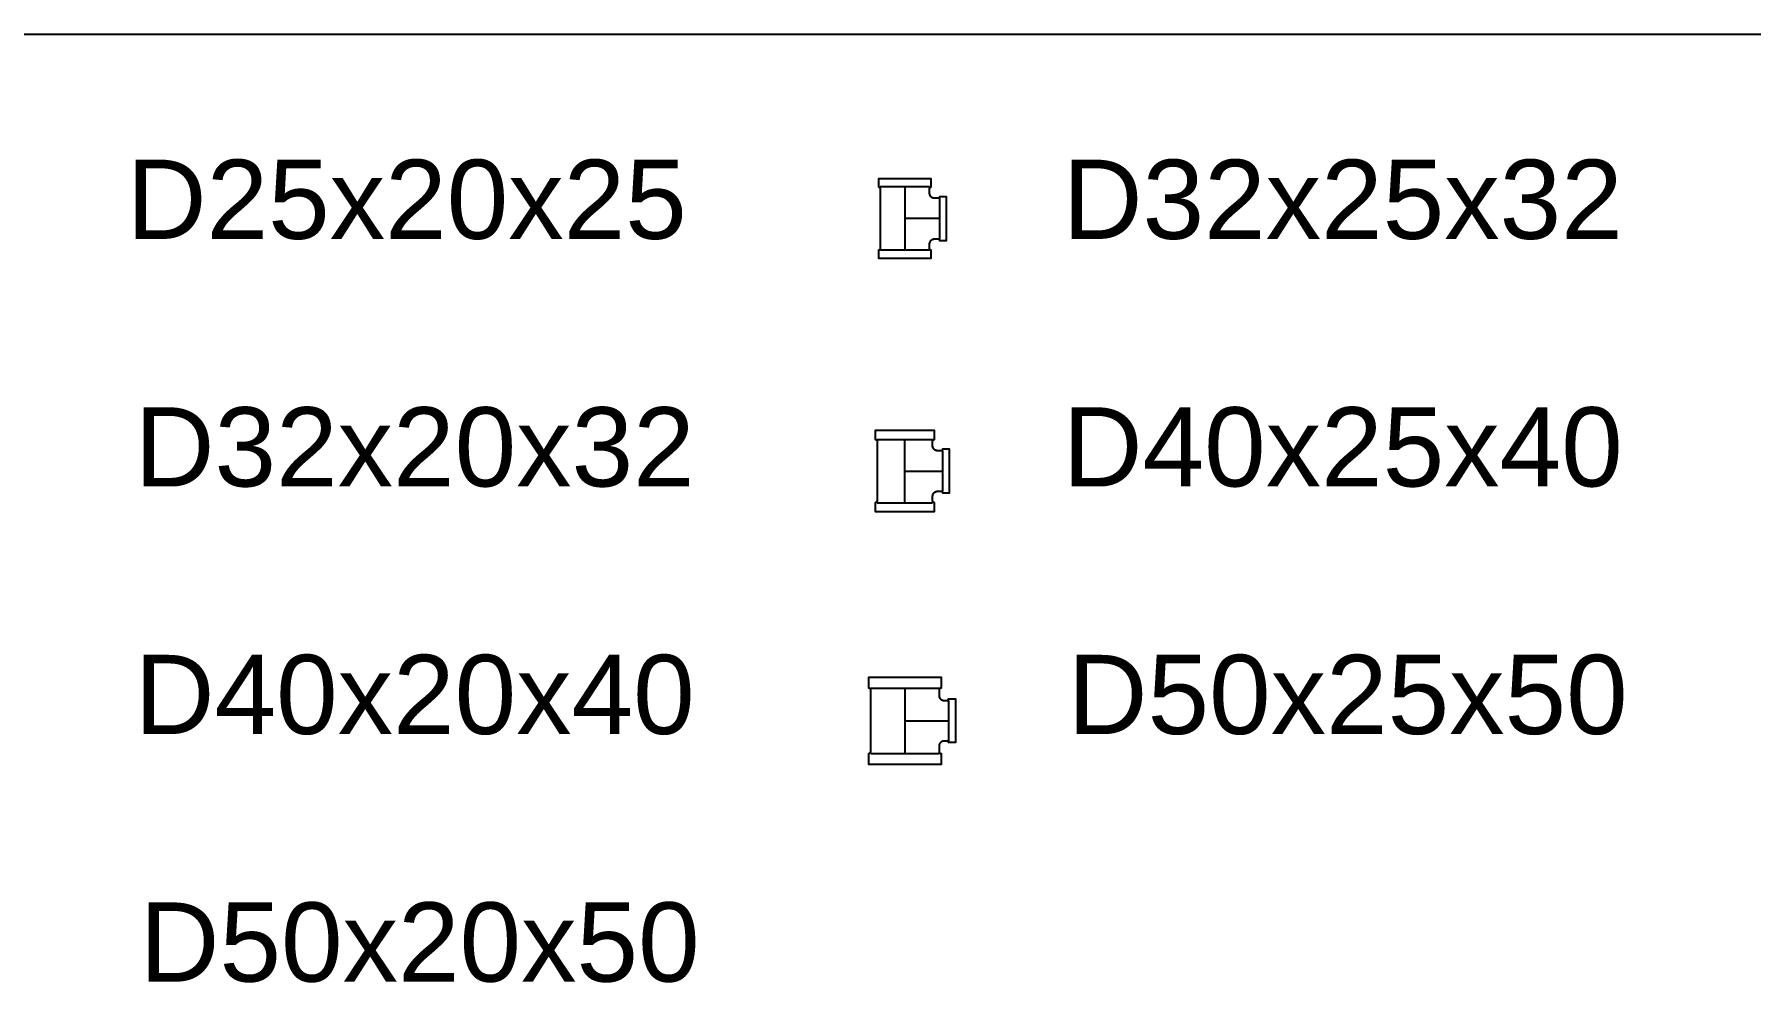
# Model space of a CAD drawing. Header units: millimetres. Extents: x 1218 to 72853, y -34712 to 16286.
# Drawn here: x 39926 to 41658, y 11724 to 12681 of the extents above; entities that cross this region are included whole.
import ezdxf

# ---------------------------------------------------------------- set-up
doc = ezdxf.new("R2010")
doc.units = ezdxf.units.MM
doc.styles.get("Standard").update_dxf_attribs({"font": 'arial.ttf'})

# ---------------------------------------------------------------- blocks, each defined once
blk = doc.blocks.new('TE-DN32x25 PCCC')
for p, q in [((25, 32), (-25, 32)), ((35, 20.5), (35, -20.5)), ((25, -32), (-25, -32))]:
    blk.add_line(p, q)
at = {"color": 8}
for p, q in [((0, 32), (0, -32)), ((35, 0), (0, 0))]:
    blk.add_line(p, q, dxfattribs=at)
blk.add_lwpolyline([(25, -25.5), (25, -25.3), (25, -25.2), (25, -25), (25, -24.9), (25.1, -24.7), (25.1, -24.6), (25.1, -24.4), (25.2, -24.3), (25.2, -24.1), (25.2, -24), (25.3, -23.8), (25.4, -23.7), (25.4, -23.5), (25.5, -23.4), (25.5, -23.2), (25.6, -23.1), (25.7, -23), (25.8, -22.8), (25.9, -22.7), (26, -22.6), (26, -22.4), (26.1, -22.3), (26.2, -22.2), (26.4, -22.1), (26.5, -22), (26.6, -21.9), (26.7, -21.7), (26.8, -21.6), (26.9, -21.5), (27.1, -21.5), (27.2, -21.4), (27.3, -21.3), (27.5, -21.2), (27.6, -21.1), (27.7, -21), (27.9, -21), (28, -20.9), (28.2, -20.9), (28.3, -20.8), (28.5, -20.7), (28.6, -20.7), (28.8, -20.7), (28.9, -20.6), (29.1, -20.6), (29.2, -20.6), (29.4, -20.5), (29.5, -20.5), (29.7, -20.5), (30, -20.5), (33.5, -20.5), (33.5, -20.5), (33.6, -20.5), (33.6, -20.5), (33.7, -20.5), (33.7, -20.5), (33.8, -20.5), (33.8, -20.5), (33.9, -20.5), (33.9, -20.6), (34, -20.6), (34, -20.6), (34.1, -20.6), (34.1, -20.6), (34.1, -20.6), (34.2, -20.7), (34.2, -20.7), (34.3, -20.7), (34.3, -20.7), (34.3, -20.8), (34.4, -20.8), (34.4, -20.8), (34.5, -20.8), (34.5, -20.9), (34.5, -20.9), (34.6, -20.9), (34.6, -21), (34.6, -21), (34.7, -21), (34.7, -21.1), (34.7, -21.1), (34.7, -21.2), (34.8, -21.2), (34.8, -21.2), (34.8, -21.3), (34.8, -21.3), (34.9, -21.4), (34.9, -21.4), (34.9, -21.4), (34.9, -21.5), (34.9, -21.5), (34.9, -21.6), (35, -21.6), (35, -21.7), (35, -21.7), (35, -21.8), (35, -21.8), (35, -21.9), (35, -21.9), (35, -22), (42, -22), (42, 22), (35, 22), (35, 22), (35, 21.9), (35, 21.9), (35, 21.8), (35, 21.8), (35, 21.7), (35, 21.7), (35, 21.6), (34.9, 21.6), (34.9, 21.5), (34.9, 21.5), (34.9, 21.4), (34.9, 21.4), (34.9, 21.4), (34.8, 21.3), (34.8, 21.3), (34.8, 21.2), (34.8, 21.2), (34.7, 21.2), (34.7, 21.1), (34.7, 21.1), (34.7, 21), (34.6, 21), (34.6, 21), (34.6, 20.9), (34.5, 20.9), (34.5, 20.9), (34.5, 20.8), (34.4, 20.8), (34.4, 20.8), (34.3, 20.8), (34.3, 20.7), (34.3, 20.7), (34.2, 20.7), (34.2, 20.7), (34.1, 20.6), (34.1, 20.6), (34.1, 20.6), (34, 20.6), (34, 20.6), (33.9, 20.6), (33.9, 20.5), (33.8, 20.5), (33.8, 20.5), (33.7, 20.5), (33.7, 20.5), (33.6, 20.5), (33.6, 20.5), (33.5, 20.5), (30, 20.5), (29.8, 20.5), (29.7, 20.5), (29.5, 20.5), (29.4, 20.5), (29.2, 20.6), (29.1, 20.6), (28.9, 20.6), (28.8, 20.7), (28.6, 20.7), (28.5, 20.7), (28.3, 20.8), (28.2, 20.9), (28, 20.9), (27.9, 21), (27.7, 21), (27.6, 21.1), (27.5, 21.2), (27.3, 21.3), (27.2, 21.4), (27.1, 21.5), (26.9, 21.5), (26.8, 21.6), (26.7, 21.7), (26.6, 21.9), (26.5, 22), (26.4, 22.1), (26.2, 22.2), (26.1, 22.3), (26, 22.4), (26, 22.6), (25.9, 22.7), (25.8, 22.8), (25.7, 23), (25.6, 23.1), (25.5, 23.2), (25.5, 23.4), (25.4, 23.5), (25.4, 23.7), (25.3, 23.8), (25.2, 24), (25.2, 24.1), (25.2, 24.3), (25.1, 24.4), (25.1, 24.6), (25.1, 24.7), (25, 24.9), (25, 25), (25, 25.2), (25, 25.5), (25, 30.5), (25, 30.5), (25, 30.6), (25, 30.6), (25, 30.7), (25, 30.7), (25, 30.8), (25, 30.8), (25, 30.9), (25.1, 30.9), (25.1, 31), (25.1, 31), (25.1, 31.1), (25.1, 31.1), (25.1, 31.1), (25.2, 31.2), (25.2, 31.2), (25.2, 31.3), (25.2, 31.3), (25.3, 31.3), (25.3, 31.4), (25.3, 31.4), (25.3, 31.5), (25.4, 31.5), (25.4, 31.5), (25.4, 31.6), (25.5, 31.6), (25.5, 31.6), (25.5, 31.7), (25.6, 31.7), (25.6, 31.7), (25.7, 31.7), (25.7, 31.8), (25.7, 31.8), (25.8, 31.8), (25.8, 31.8), (25.9, 31.9), (25.9, 31.9), (25.9, 31.9), (26, 31.9), (26, 31.9), (26.1, 31.9), (26.1, 32), (26.2, 32), (26.2, 32), (26.3, 32), (26.3, 32), (26.4, 32), (26.4, 32), (26.5, 32), (26.5, 32), (26.5, 40), (-26.5, 40), (-26.5, 32), (-26.5, 32), (-26.5, 32), (-26.4, 32), (-26.4, 32), (-26.3, 32), (-26.3, 32), (-26.2, 32), (-26.2, 32), (-26.1, 32), (-26.1, 31.9), (-26, 31.9), (-26, 31.9), (-25.9, 31.9), (-25.9, 31.9), (-25.9, 31.9), (-25.8, 31.8), (-25.8, 31.8), (-25.7, 31.8), (-25.7, 31.8), (-25.7, 31.7), (-25.6, 31.7), (-25.6, 31.7), (-25.5, 31.7), (-25.5, 31.6), (-25.5, 31.6), (-25.4, 31.6), (-25.4, 31.5), (-25.4, 31.5), (-25.3, 31.5), (-25.3, 31.4), (-25.3, 31.4), (-25.3, 31.3), (-25.2, 31.3), (-25.2, 31.3), (-25.2, 31.2), (-25.2, 31.2), (-25.1, 31.1), (-25.1, 31.1), (-25.1, 31.1), (-25.1, 31), (-25.1, 31), (-25.1, 30.9), (-25, 30.9), (-25, 30.8), (-25, 30.8), (-25, 30.7), (-25, 30.7), (-25, 30.6), (-25, 30.6), (-25, 30.5), (-25, -30.5), (-25, -30.5), (-25, -30.6), (-25, -30.6), (-25, -30.7), (-25, -30.7), (-25, -30.8), (-25, -30.8), (-25, -30.9), (-25.1, -30.9), (-25.1, -31), (-25.1, -31), (-25.1, -31.1), (-25.1, -31.1), (-25.1, -31.1), (-25.2, -31.2), (-25.2, -31.2), (-25.2, -31.3), (-25.2, -31.3), (-25.3, -31.3), (-25.3, -31.4), (-25.3, -31.4), (-25.3, -31.5), (-25.4, -31.5), (-25.4, -31.5), (-25.4, -31.6), (-25.5, -31.6), (-25.5, -31.6), (-25.5, -31.7), (-25.6, -31.7), (-25.6, -31.7), (-25.7, -31.7), (-25.7, -31.8), (-25.7, -31.8), (-25.8, -31.8), (-25.8, -31.8), (-25.9, -31.9), (-25.9, -31.9), (-25.9, -31.9), (-26, -31.9), (-26, -31.9), (-26.1, -31.9), (-26.1, -32), (-26.2, -32), (-26.2, -32), (-26.3, -32), (-26.3, -32), (-26.4, -32), (-26.4, -32), (-26.5, -32), (-26.5, -32), (-26.5, -40), (26.5, -40), (26.5, -32), (26.5, -32), (26.5, -32), (26.4, -32), (26.4, -32), (26.3, -32), (26.3, -32), (26.2, -32), (26.2, -32), (26.1, -32), (26.1, -31.9), (26, -31.9), (26, -31.9), (25.9, -31.9), (25.9, -31.9), (25.9, -31.9), (25.8, -31.8), (25.8, -31.8), (25.7, -31.8), (25.7, -31.8), (25.7, -31.7), (25.6, -31.7), (25.6, -31.7), (25.5, -31.7), (25.5, -31.6), (25.5, -31.6), (25.4, -31.6), (25.4, -31.5), (25.4, -31.5), (25.3, -31.5), (25.3, -31.4), (25.3, -31.4), (25.3, -31.3), (25.2, -31.3), (25.2, -31.3), (25.2, -31.2), (25.2, -31.2), (25.1, -31.1), (25.1, -31.1), (25.1, -31.1), (25.1, -31), (25.1, -31), (25.1, -30.9), (25, -30.9), (25, -30.8), (25, -30.8), (25, -30.7), (25, -30.7), (25, -30.6), (25, -30.6), (25, -30.5)], close=True)
at = {"flags": 1}
for p in [(0, 40), (42, 0), (0, -40)]:
    blk.add_attdef('AMC', p, '', height=0.5, dxfattribs=at)
blk = doc.blocks.new('TE-DN40x25 PCCC')
for p, q in [((-28, 32), (28, 32)), ((38, 20.5), (38, -20.5)), ((-28, -32), (28, -32))]:
    blk.add_line(p, q)
at = {"color": 8}
for p, q in [((0, -32), (0, 32)), ((0, 0), (38, 0))]:
    blk.add_line(p, q, dxfattribs=at)
blk.add_lwpolyline([(-28, -30), (-28, -30.1), (-28, -30.1), (-28, -30.2), (-28, -30.3), (-28, -30.3), (-28, -30.4), (-28, -30.4), (-28.1, -30.5), (-28.1, -30.6), (-28.1, -30.6), (-28.1, -30.7), (-28.1, -30.7), (-28.2, -30.8), (-28.2, -30.9), (-28.2, -30.9), (-28.2, -31), (-28.3, -31), (-28.3, -31.1), (-28.3, -31.1), (-28.4, -31.2), (-28.4, -31.2), (-28.5, -31.3), (-28.5, -31.3), (-28.5, -31.4), (-28.6, -31.4), (-28.6, -31.5), (-28.7, -31.5), (-28.7, -31.5), (-28.8, -31.6), (-28.8, -31.6), (-28.9, -31.7), (-28.9, -31.7), (-29, -31.7), (-29, -31.8), (-29.1, -31.8), (-29.1, -31.8), (-29.2, -31.8), (-29.3, -31.9), (-29.3, -31.9), (-29.4, -31.9), (-29.4, -31.9), (-29.5, -31.9), (-29.6, -32), (-29.6, -32), (-29.7, -32), (-29.7, -32), (-29.8, -32), (-29.9, -32), (-30, -32), (-30, -41), (30, -41), (30, -32), (30, -32), (29.9, -32), (29.9, -32), (29.8, -32), (29.7, -32), (29.7, -32), (29.6, -32), (29.6, -32), (29.5, -31.9), (29.4, -31.9), (29.4, -31.9), (29.3, -31.9), (29.3, -31.9), (29.2, -31.8), (29.1, -31.8), (29.1, -31.8), (29, -31.8), (29, -31.7), (28.9, -31.7), (28.9, -31.7), (28.8, -31.6), (28.8, -31.6), (28.7, -31.5), (28.7, -31.5), (28.6, -31.5), (28.6, -31.4), (28.5, -31.4), (28.5, -31.3), (28.5, -31.3), (28.4, -31.2), (28.4, -31.2), (28.3, -31.1), (28.3, -31.1), (28.3, -31), (28.2, -31), (28.2, -30.9), (28.2, -30.9), (28.2, -30.8), (28.1, -30.7), (28.1, -30.7), (28.1, -30.6), (28.1, -30.6), (28.1, -30.5), (28, -30.4), (28, -30.4), (28, -30.3), (28, -30.3), (28, -30.2), (28, -30.1), (28, -30), (28, -25.5), (28, -25.3), (28, -25.2), (28, -25), (28, -24.9), (28.1, -24.7), (28.1, -24.6), (28.1, -24.4), (28.2, -24.3), (28.2, -24.1), (28.2, -24), (28.3, -23.8), (28.4, -23.7), (28.4, -23.5), (28.5, -23.4), (28.5, -23.2), (28.6, -23.1), (28.7, -23), (28.8, -22.8), (28.9, -22.7), (29, -22.6), (29, -22.4), (29.1, -22.3), (29.2, -22.2), (29.4, -22.1), (29.5, -22), (29.6, -21.9), (29.7, -21.7), (29.8, -21.6), (29.9, -21.5), (30.1, -21.5), (30.2, -21.4), (30.3, -21.3), (30.5, -21.2), (30.6, -21.1), (30.7, -21), (30.9, -21), (31, -20.9), (31.2, -20.9), (31.3, -20.8), (31.5, -20.7), (31.6, -20.7), (31.8, -20.7), (31.9, -20.6), (32.1, -20.6), (32.2, -20.6), (32.4, -20.5), (32.5, -20.5), (32.7, -20.5), (33, -20.5), (36.5, -20.5), (36.5, -20.5), (36.6, -20.5), (36.6, -20.5), (36.7, -20.5), (36.7, -20.5), (36.8, -20.5), (36.8, -20.5), (36.9, -20.5), (36.9, -20.6), (37, -20.6), (37, -20.6), (37.1, -20.6), (37.1, -20.6), (37.1, -20.6), (37.2, -20.7), (37.2, -20.7), (37.3, -20.7), (37.3, -20.7), (37.3, -20.8), (37.4, -20.8), (37.4, -20.8), (37.5, -20.8), (37.5, -20.9), (37.5, -20.9), (37.6, -20.9), (37.6, -21), (37.6, -21), (37.7, -21), (37.7, -21.1), (37.7, -21.1), (37.7, -21.2), (37.8, -21.2), (37.8, -21.2), (37.8, -21.3), (37.8, -21.3), (37.9, -21.4), (37.9, -21.4), (37.9, -21.4), (37.9, -21.5), (37.9, -21.5), (37.9, -21.6), (38, -21.6), (38, -21.7), (38, -21.7), (38, -21.8), (38, -21.8), (38, -21.9), (38, -21.9), (38, -22), (45, -22), (45, 22), (38, 22), (38, 22), (38, 21.9), (38, 21.9), (38, 21.8), (38, 21.8), (38, 21.7), (38, 21.7), (38, 21.6), (37.9, 21.6), (37.9, 21.5), (37.9, 21.5), (37.9, 21.4), (37.9, 21.4), (37.9, 21.4), (37.8, 21.3), (37.8, 21.3), (37.8, 21.2), (37.8, 21.2), (37.7, 21.2), (37.7, 21.1), (37.7, 21.1), (37.7, 21), (37.6, 21), (37.6, 21), (37.6, 20.9), (37.5, 20.9), (37.5, 20.9), (37.5, 20.8), (37.4, 20.8), (37.4, 20.8), (37.3, 20.8), (37.3, 20.7), (37.3, 20.7), (37.2, 20.7), (37.2, 20.7), (37.1, 20.6), (37.1, 20.6), (37.1, 20.6), (37, 20.6), (37, 20.6), (36.9, 20.6), (36.9, 20.5), (36.8, 20.5), (36.8, 20.5), (36.7, 20.5), (36.7, 20.5), (36.6, 20.5), (36.6, 20.5), (36.5, 20.5), (33, 20.5), (32.8, 20.5), (32.7, 20.5), (32.5, 20.5), (32.4, 20.5), (32.2, 20.6), (32.1, 20.6), (31.9, 20.6), (31.8, 20.7), (31.6, 20.7), (31.5, 20.7), (31.3, 20.8), (31.2, 20.9), (31, 20.9), (30.9, 21), (30.7, 21), (30.6, 21.1), (30.5, 21.2), (30.3, 21.3), (30.2, 21.4), (30.1, 21.5), (29.9, 21.5), (29.8, 21.6), (29.7, 21.7), (29.6, 21.9), (29.5, 22), (29.4, 22.1), (29.2, 22.2), (29.1, 22.3), (29, 22.4), (29, 22.6), (28.9, 22.7), (28.8, 22.8), (28.7, 23), (28.6, 23.1), (28.5, 23.2), (28.5, 23.4), (28.4, 23.5), (28.4, 23.7), (28.3, 23.8), (28.2, 24), (28.2, 24.1), (28.2, 24.3), (28.1, 24.4), (28.1, 24.6), (28.1, 24.7), (28, 24.9), (28, 25), (28, 25.2), (28, 25.5), (28, 30), (28, 30.1), (28, 30.1), (28, 30.2), (28, 30.3), (28, 30.3), (28, 30.4), (28, 30.4), (28.1, 30.5), (28.1, 30.6), (28.1, 30.6), (28.1, 30.7), (28.1, 30.7), (28.2, 30.8), (28.2, 30.9), (28.2, 30.9), (28.2, 31), (28.3, 31), (28.3, 31.1), (28.3, 31.1), (28.4, 31.2), (28.4, 31.2), (28.5, 31.3), (28.5, 31.3), (28.5, 31.4), (28.6, 31.4), (28.6, 31.5), (28.7, 31.5), (28.7, 31.5), (28.8, 31.6), (28.8, 31.6), (28.9, 31.7), (28.9, 31.7), (29, 31.7), (29, 31.8), (29.1, 31.8), (29.1, 31.8), (29.2, 31.8), (29.3, 31.9), (29.3, 31.9), (29.4, 31.9), (29.4, 31.9), (29.5, 31.9), (29.6, 32), (29.6, 32), (29.7, 32), (29.7, 32), (29.8, 32), (29.9, 32), (30, 32), (30, 41), (-30, 41), (-30, 32), (-30, 32), (-29.9, 32), (-29.9, 32), (-29.8, 32), (-29.7, 32), (-29.7, 32), (-29.6, 32), (-29.6, 32), (-29.5, 31.9), (-29.4, 31.9), (-29.4, 31.9), (-29.3, 31.9), (-29.3, 31.9), (-29.2, 31.8), (-29.1, 31.8), (-29.1, 31.8), (-29, 31.8), (-29, 31.7), (-28.9, 31.7), (-28.9, 31.7), (-28.8, 31.6), (-28.8, 31.6), (-28.7, 31.5), (-28.7, 31.5), (-28.6, 31.5), (-28.6, 31.4), (-28.5, 31.4), (-28.5, 31.3), (-28.5, 31.3), (-28.4, 31.2), (-28.4, 31.2), (-28.3, 31.1), (-28.3, 31.1), (-28.3, 31), (-28.2, 31), (-28.2, 30.9), (-28.2, 30.9), (-28.2, 30.8), (-28.1, 30.7), (-28.1, 30.7), (-28.1, 30.6), (-28.1, 30.6), (-28.1, 30.5), (-28, 30.4), (-28, 30.4), (-28, 30.3), (-28, 30.3), (-28, 30.2), (-28, 30.1), (-28, 30)], close=True)
at = {"flags": 1}
for p in [(0, 41), (45, 0), (0, -41)]:
    blk.add_attdef('AMC', p, '', height=0.5, dxfattribs=at)
blk = doc.blocks.new('TE-DN50x25 PCCC')
for p, q in [((-34.5, 33), (34.5, 33)), ((44, 20.5), (44, -20.5)), ((-34.5, -33), (34.5, -33))]:
    blk.add_line(p, q)
at = {"color": 8}
for p, q in [((0, 33), (0, -33)), ((0, 0), (44, 0))]:
    blk.add_line(p, q, dxfattribs=at)
blk.add_lwpolyline([(36.5, -33), (36.5, -33), (36.5, -44), (-36.5, -44), (-36.5, -33), (-36.4, -33), (-36.3, -33), (-36.2, -33), (-36.2, -33), (-36.1, -33), (-36.1, -33), (-36, -32.9), (-35.9, -32.9), (-35.9, -32.9), (-35.8, -32.9), (-35.8, -32.9), (-35.7, -32.8), (-35.6, -32.8), (-35.6, -32.8), (-35.5, -32.8), (-35.5, -32.7), (-35.4, -32.7), (-35.4, -32.7), (-35.3, -32.6), (-35.3, -32.6), (-35.2, -32.5), (-35.2, -32.5), (-35.1, -32.5), (-35.1, -32.4), (-35, -32.4), (-35, -32.3), (-35, -32.3), (-34.9, -32.2), (-34.9, -32.2), (-34.8, -32.1), (-34.8, -32.1), (-34.8, -32), (-34.7, -32), (-34.7, -31.9), (-34.7, -31.9), (-34.7, -31.8), (-34.6, -31.7), (-34.6, -31.7), (-34.6, -31.6), (-34.6, -31.6), (-34.6, -31.5), (-34.5, -31.4), (-34.5, -31.4), (-34.5, -31.3), (-34.5, -31.3), (-34.5, -31.2), (-34.5, -31.1), (-34.5, -31.1), (-34.5, -31), (-34.5, 31), (-34.5, 31.1), (-34.5, 31.2), (-34.5, 31.3), (-34.5, 31.3), (-34.5, 31.4), (-34.5, 31.4), (-34.6, 31.5), (-34.6, 31.6), (-34.6, 31.6), (-34.6, 31.7), (-34.6, 31.7), (-34.7, 31.8), (-34.7, 31.9), (-34.7, 31.9), (-34.7, 32), (-34.8, 32), (-34.8, 32.1), (-34.8, 32.1), (-34.9, 32.2), (-34.9, 32.2), (-35, 32.3), (-35, 32.3), (-35, 32.4), (-35.1, 32.4), (-35.1, 32.5), (-35.2, 32.5), (-35.2, 32.5), (-35.3, 32.6), (-35.3, 32.6), (-35.4, 32.7), (-35.4, 32.7), (-35.5, 32.7), (-35.5, 32.8), (-35.6, 32.8), (-35.6, 32.8), (-35.7, 32.8), (-35.8, 32.9), (-35.8, 32.9), (-35.9, 32.9), (-35.9, 32.9), (-36, 32.9), (-36.1, 33), (-36.1, 33), (-36.2, 33), (-36.2, 33), (-36.3, 33), (-36.4, 33), (-36.4, 33), (-36.5, 33), (-36.5, 33), (-36.5, 44), (36.5, 44), (36.5, 33), (36.5, 33), (36.4, 33), (36.3, 33), (36.2, 33), (36.2, 33), (36.1, 33), (36.1, 33), (36, 32.9), (35.9, 32.9), (35.9, 32.9), (35.8, 32.9), (35.8, 32.9), (35.7, 32.8), (35.6, 32.8), (35.6, 32.8), (35.5, 32.8), (35.5, 32.7), (35.4, 32.7), (35.4, 32.7), (35.3, 32.6), (35.3, 32.6), (35.2, 32.5), (35.2, 32.5), (35.1, 32.5), (35.1, 32.4), (35, 32.4), (35, 32.3), (35, 32.3), (34.9, 32.2), (34.9, 32.2), (34.8, 32.1), (34.8, 32.1), (34.8, 32), (34.7, 32), (34.7, 31.9), (34.7, 31.9), (34.7, 31.8), (34.6, 31.7), (34.6, 31.7), (34.6, 31.6), (34.6, 31.6), (34.6, 31.5), (34.5, 31.4), (34.5, 31.4), (34.5, 31.3), (34.5, 31.3), (34.5, 31.2), (34.5, 31.1), (34.5, 31.1), (34.5, 31), (34.5, 25.5), (34.5, 25.2), (34.5, 25), (34.5, 24.9), (34.6, 24.7), (34.6, 24.6), (34.6, 24.4), (34.7, 24.3), (34.7, 24.1), (34.7, 24), (34.8, 23.8), (34.9, 23.7), (34.9, 23.5), (35, 23.4), (35, 23.2), (35.1, 23.1), (35.2, 23), (35.3, 22.8), (35.4, 22.7), (35.5, 22.6), (35.5, 22.4), (35.6, 22.3), (35.7, 22.2), (35.9, 22.1), (36, 22), (36.1, 21.9), (36.2, 21.7), (36.3, 21.6), (36.4, 21.5), (36.6, 21.5), (36.7, 21.4), (36.8, 21.3), (37, 21.2), (37.1, 21.1), (37.2, 21), (37.4, 21), (37.5, 20.9), (37.7, 20.9), (37.8, 20.8), (38, 20.7), (38.1, 20.7), (38.3, 20.7), (38.4, 20.6), (38.6, 20.6), (38.7, 20.6), (38.9, 20.5), (39, 20.5), (39.2, 20.5), (39.3, 20.5), (39.5, 20.5), (42.5, 20.5), (42.6, 20.5), (42.6, 20.5), (42.7, 20.5), (42.7, 20.5), (42.8, 20.5), (42.8, 20.5), (42.9, 20.5), (42.9, 20.6), (43, 20.6), (43, 20.6), (43.1, 20.6), (43.1, 20.6), (43.1, 20.6), (43.2, 20.7), (43.2, 20.7), (43.3, 20.7), (43.3, 20.7), (43.3, 20.8), (43.4, 20.8), (43.4, 20.8), (43.5, 20.8), (43.5, 20.9), (43.5, 20.9), (43.6, 20.9), (43.6, 21), (43.6, 21), (43.7, 21), (43.7, 21.1), (43.7, 21.1), (43.7, 21.2), (43.8, 21.2), (43.8, 21.2), (43.8, 21.3), (43.8, 21.3), (43.9, 21.4), (43.9, 21.4), (43.9, 21.4), (43.9, 21.5), (43.9, 21.5), (43.9, 21.6), (44, 21.6), (44, 21.7), (44, 21.7), (44, 21.8), (44, 21.8), (44, 21.9), (44, 21.9), (44, 22), (44, 22), (44, 22), (51, 22), (51, -22), (44, -22), (44, -22), (44, -21.9), (44, -21.9), (44, -21.8), (44, -21.8), (44, -21.7), (44, -21.7), (44, -21.6), (43.9, -21.6), (43.9, -21.5), (43.9, -21.5), (43.9, -21.4), (43.9, -21.4), (43.9, -21.4), (43.8, -21.3), (43.8, -21.3), (43.8, -21.2), (43.8, -21.2), (43.7, -21.2), (43.7, -21.1), (43.7, -21.1), (43.7, -21), (43.6, -21), (43.6, -21), (43.6, -20.9), (43.5, -20.9), (43.5, -20.9), (43.5, -20.8), (43.4, -20.8), (43.4, -20.8), (43.3, -20.8), (43.3, -20.7), (43.3, -20.7), (43.2, -20.7), (43.2, -20.7), (43.1, -20.6), (43.1, -20.6), (43.1, -20.6), (43, -20.6), (43, -20.6), (42.9, -20.6), (42.9, -20.5), (42.8, -20.5), (42.8, -20.5), (42.7, -20.5), (42.7, -20.5), (42.6, -20.5), (42.6, -20.5), (42.5, -20.5), (42.5, -20.5), (39.5, -20.5), (39.2, -20.5), (39, -20.5), (38.9, -20.5), (38.7, -20.6), (38.6, -20.6), (38.4, -20.6), (38.3, -20.7), (38.1, -20.7), (38, -20.7), (37.8, -20.8), (37.7, -20.9), (37.5, -20.9), (37.4, -21), (37.2, -21), (37.1, -21.1), (37, -21.2), (36.8, -21.3), (36.7, -21.4), (36.6, -21.5), (36.4, -21.5), (36.3, -21.6), (36.2, -21.7), (36.1, -21.9), (36, -22), (35.9, -22.1), (35.7, -22.2), (35.6, -22.3), (35.5, -22.4), (35.5, -22.6), (35.4, -22.7), (35.3, -22.8), (35.2, -23), (35.1, -23.1), (35, -23.2), (35, -23.4), (34.9, -23.5), (34.9, -23.7), (34.8, -23.8), (34.7, -24), (34.7, -24.1), (34.7, -24.3), (34.6, -24.4), (34.6, -24.6), (34.6, -24.7), (34.5, -24.9), (34.5, -25), (34.5, -25.2), (34.5, -25.3), (34.5, -25.5), (34.5, -31), (34.5, -31.1), (34.5, -31.2), (34.5, -31.3), (34.5, -31.3), (34.5, -31.4), (34.5, -31.4), (34.6, -31.5), (34.6, -31.6), (34.6, -31.6), (34.6, -31.7), (34.6, -31.7), (34.7, -31.8), (34.7, -31.9), (34.7, -31.9), (34.7, -32), (34.8, -32), (34.8, -32.1), (34.8, -32.1), (34.9, -32.2), (34.9, -32.2), (35, -32.3), (35, -32.3), (35, -32.4), (35.1, -32.4), (35.1, -32.5), (35.2, -32.5), (35.2, -32.5), (35.3, -32.6), (35.3, -32.6), (35.4, -32.7), (35.4, -32.7), (35.5, -32.7), (35.5, -32.8), (35.6, -32.8), (35.6, -32.8), (35.7, -32.8), (35.8, -32.9), (35.8, -32.9), (35.9, -32.9), (35.9, -32.9), (36, -32.9), (36.1, -33), (36.1, -33), (36.2, -33), (36.2, -33), (36.3, -33), (36.4, -33), (36.4, -33)], close=True)
at = {"flags": 1}
for p in [(0, 44), (51, 0), (0, -44)]:
    blk.add_attdef('AMC', p, '', height=0.5, dxfattribs=at)

msp = doc.modelspace()

# ---------------------------------------------------------------- linework, layer by layer
msp.add_line((38761.2, 12681.2), (44955.1, 12681.2))

# ---------------------------------------------------------------- block references
for name, p in [('TE-DN32x25 PCCC', (40804.7, 12495.1)), ('TE-DN40x25 PCCC', (40804.7, 12240.2)), ('TE-DN50x25 PCCC', (40804.7, 11988))]:
    msp.add_blockref(name, p)

# ---------------------------------------------------------------- texts
at = {"color": 2, "ltscale": 500}
for s, p in [('D25x20x25', (40019.3, 12474.6)), ('D32x25x32', (40963.9, 12474.6)), ('D32x20x32', (40027.3, 12224.6)), ('D40x25x40', (40963.9, 12224.6)), ('D40x20x40', (40027.3, 11974.6)), ('D50x25x50', (40968.9, 11974.6)), ('D50x20x50', (40032.3, 11724.6))]:
    msp.add_text(s, height=80, rotation=360, dxfattribs=at).set_placement(p)

doc.saveas('drawing.dxf')
